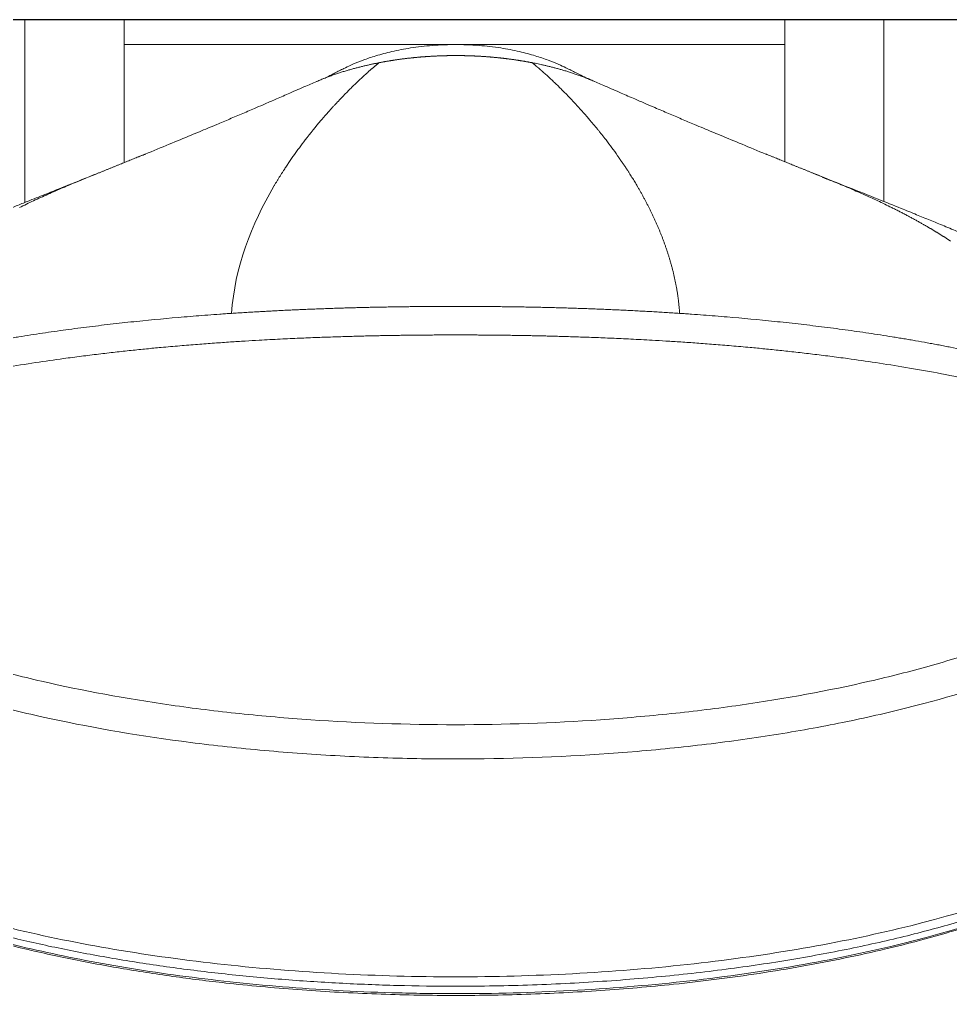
# Model space of a CAD drawing. Extents: x 1797 to 2925, y 0 to 827.
# Drawn here: x 2232.5 to 2302.9, y 666.5 to 740.3 of the extents above; entities that cross this region are included whole.
import ezdxf

# ---------------------------------------------------------------- set-up
doc = ezdxf.new("R2010")
doc.units = 0
doc.header["$LTSCALE"] = 30
doc.header["$MEASUREMENT"] = 0
doc.layers.get('0').update_dxf_attribs({"linetype": 'CONTINUOUS'})
doc.layers.add('1', color=7, linetype='CONTINUOUS')

msp = doc.modelspace()

# ---------------------------------------------------------------- linework, layer by layer
at = {"ltscale": 0.5}
msp.add_line((1880.295, 740.323), (2667.68, 740.323), dxfattribs=at)
at = {"layer": '1', "color": 7, "linetype": 'Continuous', "lineweight": 18}
for p, q in [((2232.865, 740.323), (2232.865, 726.483)), ((2240.365, 740.323), (2232.865, 740.323)), ((2290.365, 740.323), (2240.365, 740.323)), ((2297.865, 740.323), (2290.365, 740.323)), ((2297.865, 726.553), (2297.865, 740.323)), ((2290.365, 738.423), (2240.365, 738.423))]:
    msp.add_line(p, q, dxfattribs=at)
at = {"layer": '1', "color": 7, "linetype": 'Continuous', "lineweight": 13}
for p, q in [((2240.365, 729.491), (2240.365, 740.323)), ((2290.365, 729.561), (2290.365, 740.323))]:
    msp.add_line(p, q, dxfattribs=at)
at = {"layer": '1', "color": 7, "linetype": 'Continuous', "lineweight": 18}
for points, knots in [([(2265.54, 738.423), (2264.914, 738.426), (2263.739, 738.383), (2262.089, 738.196), (2260.661, 737.921), (2259.453, 737.596), (2258.461, 737.257), (2257.677, 736.938), (2257.094, 736.67), (2256.642, 736.447), (2256.418, 736.327), (2256.086, 736.155), (2255.739, 735.979), (2255.346, 735.801), (2255.061, 735.682), (2254.917, 735.626)], [0, 0, 0, 0, 0.091182, 0.173189, 0.246461, 0.311557, 0.369325, 0.420971, 0.468098, 0.512708, 0.582753, 0.6676, 0.763833, 0.88256, 1, 1, 1, 1]), ([(2275.987, 735.626), (2275.805, 735.697), (2275.44, 735.85), (2274.984, 736.069), (2274.543, 736.297), (2274.298, 736.429), (2273.812, 736.67), (2273.227, 736.938), (2272.443, 737.257), (2271.451, 737.596), (2270.244, 737.921), (2268.816, 738.196), (2267.166, 738.383), (2265.99, 738.426), (2265.365, 738.423)], [0, 0, 0, 0, 0.14978, 0.299027, 0.403162, 0.487295, 0.531906, 0.579035, 0.630681, 0.688448, 0.753544, 0.826814, 0.90882, 1, 1, 1, 1]), ([(2255.061, 735.685), (2254.749, 735.552), (2254.034, 735.246), (2252.986, 734.785), (2251.964, 734.341), (2251.118, 733.976), (2250.441, 733.685), (2249.864, 733.437), (2249.353, 733.219), (2248.854, 733.007), (2248.363, 732.798), (2247.873, 732.591), (2247.317, 732.357), (2246.507, 732.017), (2245.31, 731.517), (2243.733, 730.865), (2242.574, 730.385), (2241.97, 730.136)], [0, 0, 0, 0, 0.08353, 0.191456, 0.282137, 0.355592, 0.411832, 0.453831, 0.493043, 0.530622, 0.566582, 0.600938, 0.634956, 0.681026, 0.76613, 0.87831, 1, 1, 1, 1]), ([(2288.934, 730.136), (2288.33, 730.385), (2287.171, 730.865), (2285.595, 731.517), (2284.397, 732.017), (2283.588, 732.357), (2283.031, 732.591), (2282.542, 732.798), (2282.05, 733.007), (2281.552, 733.219), (2281.04, 733.437), (2280.463, 733.685), (2279.786, 733.975), (2278.941, 734.341), (2277.918, 734.785), (2276.87, 735.246), (2276.155, 735.552), (2275.844, 735.685)], [0, 0, 0, 0, 0.12169, 0.233869, 0.318973, 0.365042, 0.399061, 0.433416, 0.469376, 0.506955, 0.546167, 0.588166, 0.644406, 0.717862, 0.808543, 0.916471, 1, 1, 1, 1]), ([(2241.432, 729.924), (2241.445, 729.929), (2241.485, 729.945), (2241.552, 729.972), (2241.635, 730.005), (2241.718, 730.038), (2241.801, 730.07), (2241.883, 730.102), (2241.938, 730.122), (2241.965, 730.133)], [0, 0, 0, 0, 0.070842, 0.226068, 0.381472, 0.537058, 0.69283, 0.84879, 1, 1, 1, 1]), ([(2288.939, 730.133), (2288.957, 730.126), (2289.04, 730.095), (2289.187, 730.038), (2289.346, 729.975), (2289.441, 729.937), (2289.472, 729.924)], [0, 0, 0, 0, 0.098731, 0.462476, 0.825221, 1, 1, 1, 1]), ([(2238.244, 728.633), (2237.539, 728.351), (2236.258, 727.837), (2234.522, 727.145), (2233.212, 726.622), (2232.215, 726.223), (2231.328, 725.866), (2230.389, 725.485), (2229.385, 725.074), (2228.235, 724.597), (2226.969, 724.063), (2225.629, 723.487), (2224.271, 722.889), (2222.684, 722.174), (2220.966, 721.376), (2219.745, 720.776), (2219.2, 720.503)], [0, 0, 0, 0, 0.119166, 0.214318, 0.284433, 0.331233, 0.376557, 0.425705, 0.478081, 0.53116, 0.602384, 0.671394, 0.735722, 0.810264, 0.915108, 1, 1, 1, 1]), ([(2238.238, 728.631), (2238.239, 728.631), (2238.239, 728.632), (2238.273, 728.645), (2238.307, 728.659), (2238.34, 728.672)], [0, 0, 0, 0, 0.017367, 0.017367, 1, 1, 1, 1]), ([(2311.746, 720.486), (2311.422, 720.649), (2310.589, 721.061), (2309.37, 721.639), (2308.211, 722.175), (2307.315, 722.582), (2305.8, 723.26), (2304.176, 723.964), (2302.433, 724.696), (2301.363, 725.138), (2300.275, 725.583), (2298.969, 726.111), (2297.248, 726.8), (2295.021, 727.687), (2293.409, 728.333), (2292.534, 728.684)], [0, 0, 0, 0, 0.050156, 0.128358, 0.186426, 0.226876, 0.264875, 0.416643, 0.473208, 0.527265, 0.579422, 0.640922, 0.732299, 0.852456, 1, 1, 1, 1]), ([(2232.453, 726.095), (2232.628, 726.181), (2232.802, 726.267), (2233.156, 726.437), (2233.335, 726.522), (2233.694, 726.69), (2233.874, 726.773), (2234.238, 726.939), (2234.42, 727.021), (2234.787, 727.184), (2234.971, 727.265), (2235.339, 727.426), (2235.524, 727.505), (2236.079, 727.743), (2236.451, 727.899), (2236.824, 728.054)], [0, 0, 0, 0, 0.125, 0.125, 0.25, 0.25, 0.375, 0.375, 0.5, 0.5, 0.625, 0.625, 0.75, 0.75, 1, 1, 1, 1]), ([(2298.451, 726.095), (2298.277, 726.182), (2298.102, 726.267), (2297.748, 726.438), (2297.57, 726.522), (2297.211, 726.69), (2297.03, 726.773), (2296.667, 726.939), (2296.484, 727.021), (2296.117, 727.184), (2295.934, 727.265), (2295.565, 727.426), (2295.381, 727.506), (2294.825, 727.743), (2294.453, 727.899), (2294.081, 728.054)], [0, 0, 0, 0, 0.125, 0.125, 0.25, 0.25, 0.375, 0.375, 0.5, 0.5, 0.625, 0.625, 0.75, 0.75, 1, 1, 1, 1]), ([(2209.769, 680.576), (2210.135, 680.2), (2211.01, 679.381), (2212.538, 678.225), (2214.177, 677.144), (2215.734, 676.232), (2217.264, 675.422), (2218.839, 674.662), (2220.688, 673.848), (2222.789, 673.015), (2225.091, 672.201), (2227.358, 671.478), (2229.751, 670.788), (2232.712, 670.024), (2236.254, 669.234), (2240.242, 668.492), (2244.262, 667.876), (2248.765, 667.321), (2253.823, 666.865), (2259.447, 666.56), (2265.127, 666.45), (2270.809, 666.537), (2276.442, 666.82), (2281.238, 667.232), (2285.222, 667.694), (2288.471, 668.148), (2291.726, 668.685), (2294.924, 669.3), (2297.903, 669.961), (2300.537, 670.624), (2302.921, 671.292), (2305.256, 672.015), (2307.649, 672.842), (2309.792, 673.673), (2311.631, 674.465), (2313.176, 675.191), (2314.72, 675.985), (2316.364, 676.917), (2318.13, 678.053), (2319.779, 679.28), (2320.716, 680.151), (2321.106, 680.551)], [0, 0, 0, 0, 0.021632, 0.04814, 0.071254, 0.091046, 0.109538, 0.127752, 0.14569, 0.170214, 0.192702, 0.21278, 0.233246, 0.25656, 0.288656, 0.319957, 0.350034, 0.379634, 0.41909, 0.458544, 0.497996, 0.537449, 0.576905, 0.616362, 0.640043, 0.664107, 0.688962, 0.714606, 0.739634, 0.761841, 0.781532, 0.802542, 0.825964, 0.850515, 0.868029, 0.885524, 0.903241, 0.923943, 0.948424, 0.9767, 1, 1, 1, 1])]:
    msp.add_open_spline(points, degree=3, knots=knots, dxfattribs=at)
at = {"layer": '1', "color": 7, "linetype": 'Continuous', "lineweight": 13}
for points, knots in [([(2259.654, 737.051), (2259.617, 737.044), (2259.543, 737.029), (2259.43, 737.007), (2259.315, 736.983), (2259.199, 736.959), (2259.081, 736.934), (2258.961, 736.908), (2258.839, 736.881), (2258.715, 736.853), (2258.59, 736.824), (2258.463, 736.794), (2258.334, 736.762), (2258.203, 736.73), (2258.071, 736.696), (2257.937, 736.661), (2257.801, 736.625), (2257.663, 736.587), (2257.524, 736.548), (2257.383, 736.508), (2257.24, 736.466), (2257.096, 736.423), (2256.95, 736.378), (2256.803, 736.332), (2256.654, 736.284), (2256.504, 736.234), (2256.352, 736.182), (2256.199, 736.129), (2256.044, 736.074), (2255.888, 736.017), (2255.731, 735.958), (2255.573, 735.897), (2255.36, 735.813), (2255.19, 735.742), (2255.073, 735.693), (2255.061, 735.687)], [0, 0, 0, 0, 0.023537, 0.047474, 0.071818, 0.096571, 0.121736, 0.147312, 0.173301, 0.199704, 0.226519, 0.253748, 0.281392, 0.309449, 0.33792, 0.366805, 0.396104, 0.425817, 0.455942, 0.486481, 0.517431, 0.548793, 0.580564, 0.612745, 0.645333, 0.678328, 0.711726, 0.745527, 0.779728, 0.814326, 0.849318, 0.884703, 0.920475, 0.991922, 1, 1, 1, 1]), ([(2255.26, 732.68), (2255.279, 732.703), (2255.318, 732.748), (2255.375, 732.815), (2255.43, 732.879), (2255.484, 732.941), (2255.536, 733.001), (2255.586, 733.058), (2255.634, 733.113), (2255.68, 733.166), (2255.725, 733.217), (2255.768, 733.265), (2255.809, 733.311), (2255.848, 733.355), (2255.927, 733.444), (2256.045, 733.575), (2256.2, 733.746), (2256.352, 733.911), (2256.558, 734.132), (2256.814, 734.402), (2257.116, 734.713), (2257.403, 735.003), (2257.686, 735.283), (2257.965, 735.552), (2258.239, 735.811), (2258.498, 736.051), (2258.684, 736.219), (2258.805, 736.326), (2258.864, 736.379), (2258.922, 736.431), (2258.98, 736.481), (2259.037, 736.531), (2259.093, 736.58), (2259.148, 736.627), (2259.203, 736.674), (2259.256, 736.72), (2259.309, 736.765), (2259.361, 736.808), (2259.412, 736.851), (2259.462, 736.893), (2259.511, 736.934), (2259.56, 736.974), (2259.607, 737.013), (2259.639, 737.038), (2259.654, 737.051)], [0, 0, 0, 0, 0.012007, 0.023654, 0.034938, 0.045858, 0.056416, 0.066609, 0.07644, 0.085907, 0.095012, 0.103753, 0.112132, 0.120149, 0.127803, 0.160599, 0.192712, 0.224143, 0.254892, 0.32095, 0.384937, 0.446858, 0.506725, 0.571192, 0.634082, 0.6954, 0.755156, 0.77013, 0.785032, 0.799862, 0.814621, 0.829307, 0.843922, 0.858466, 0.872938, 0.887339, 0.901669, 0.915928, 0.930116, 0.944234, 0.958282, 0.972258, 0.986164, 1, 1, 1, 1]), ([(2265.452, 737.594), (2265.424, 737.594), (2265.369, 737.594), (2265.285, 737.594), (2265.201, 737.593), (2265.117, 737.593), (2265.032, 737.592), (2264.948, 737.591), (2264.863, 737.589), (2264.779, 737.587), (2264.694, 737.586), (2264.608, 737.583), (2264.523, 737.581), (2264.438, 737.578), (2264.352, 737.576), (2264.267, 737.573), (2264.181, 737.569), (2264.095, 737.566), (2264.009, 737.562), (2263.922, 737.558), (2263.836, 737.554), (2263.749, 737.549), (2263.663, 737.545), (2263.576, 737.54), (2263.489, 737.534), (2263.402, 737.529), (2263.314, 737.523), (2263.227, 737.517), (2263.14, 737.511), (2263.052, 737.504), (2262.964, 737.498), (2262.876, 737.491), (2262.788, 737.483), (2262.7, 737.476), (2262.612, 737.468), (2262.524, 737.46), (2262.435, 737.452), (2262.347, 737.443), (2262.258, 737.434), (2262.17, 737.425), (2262.081, 737.415), (2261.992, 737.406), (2261.903, 737.396), (2261.814, 737.386), (2261.725, 737.375), (2261.635, 737.364), (2261.546, 737.353), (2261.457, 737.342), (2261.367, 737.33), (2261.277, 737.318), (2261.188, 737.306), (2261.098, 737.293), (2261.008, 737.28), (2260.918, 737.267), (2260.828, 737.254), (2260.738, 737.24), (2260.648, 737.226), (2260.558, 737.212), (2260.468, 737.197), (2260.378, 737.182), (2260.287, 737.167), (2260.197, 737.151), (2260.107, 737.135), (2260.016, 737.119), (2259.926, 737.102), (2259.835, 737.086), (2259.745, 737.068), (2259.684, 737.057), (2259.654, 737.051)], [0, 0, 0, 0, 0.014337, 0.028703, 0.043099, 0.057523, 0.071977, 0.086459, 0.10097, 0.115509, 0.130076, 0.144671, 0.159294, 0.173944, 0.188621, 0.203326, 0.218057, 0.232815, 0.2476, 0.262411, 0.277248, 0.292111, 0.306999, 0.321913, 0.336852, 0.351816, 0.366805, 0.381818, 0.396856, 0.411918, 0.427003, 0.442113, 0.457246, 0.472402, 0.487582, 0.502784, 0.518009, 0.533256, 0.548525, 0.563817, 0.57913, 0.594465, 0.609821, 0.625198, 0.640596, 0.656015, 0.671454, 0.686913, 0.702392, 0.717891, 0.73341, 0.748948, 0.764505, 0.78008, 0.795675, 0.811288, 0.826919, 0.842568, 0.858235, 0.873919, 0.889621, 0.90534, 0.921076, 0.936828, 0.952597, 0.968382, 0.984183, 1, 1, 1, 1]), ([(2271.25, 737.051), (2271.224, 737.056), (2271.171, 737.066), (2271.091, 737.081), (2271.011, 737.096), (2270.932, 737.111), (2270.852, 737.125), (2270.773, 737.14), (2270.693, 737.154), (2270.614, 737.167), (2270.534, 737.181), (2270.455, 737.194), (2270.375, 737.207), (2270.296, 737.22), (2270.217, 737.232), (2270.137, 737.244), (2270.058, 737.256), (2269.979, 737.268), (2269.9, 737.28), (2269.821, 737.291), (2269.742, 737.302), (2269.663, 737.313), (2269.584, 737.324), (2269.505, 737.334), (2269.426, 737.344), (2269.348, 737.354), (2269.269, 737.364), (2269.191, 737.374), (2269.112, 737.383), (2269.034, 737.392), (2268.955, 737.401), (2268.877, 737.41), (2268.799, 737.418), (2268.721, 737.426), (2268.643, 737.434), (2268.565, 737.442), (2268.487, 737.45), (2268.409, 737.457), (2268.331, 737.464), (2268.254, 737.471), (2268.176, 737.478), (2268.098, 737.485), (2268.021, 737.491), (2267.944, 737.497), (2267.867, 737.503), (2267.789, 737.509), (2267.712, 737.515), (2267.635, 737.52), (2267.559, 737.525), (2267.482, 737.53), (2267.405, 737.535), (2267.329, 737.54), (2267.252, 737.544), (2267.176, 737.548), (2267.1, 737.552), (2267.024, 737.556), (2266.948, 737.56), (2266.872, 737.563), (2266.796, 737.566), (2266.72, 737.569), (2266.645, 737.572), (2266.569, 737.575), (2266.494, 737.578), (2266.419, 737.58), (2266.344, 737.582), (2266.269, 737.584), (2266.194, 737.586), (2266.119, 737.588), (2266.045, 737.589), (2265.97, 737.59), (2265.896, 737.591), (2265.821, 737.592), (2265.747, 737.593), (2265.673, 737.594), (2265.6, 737.594), (2265.526, 737.594), (2265.477, 737.594), (2265.452, 737.594)], [0, 0, 0, 0, 0.01392, 0.027827, 0.041722, 0.055605, 0.069474, 0.083331, 0.097176, 0.111007, 0.124824, 0.138629, 0.15242, 0.166197, 0.17996, 0.193709, 0.207444, 0.221165, 0.234872, 0.248563, 0.26224, 0.275903, 0.28955, 0.303181, 0.316798, 0.330399, 0.343984, 0.357554, 0.371107, 0.384644, 0.398166, 0.41167, 0.425158, 0.43863, 0.452084, 0.465522, 0.478942, 0.492345, 0.505731, 0.519099, 0.532449, 0.545781, 0.559095, 0.572391, 0.585669, 0.598928, 0.612168, 0.62539, 0.638593, 0.651777, 0.664941, 0.678086, 0.691211, 0.704317, 0.717403, 0.730469, 0.743515, 0.756541, 0.769547, 0.782531, 0.795496, 0.808439, 0.821361, 0.834263, 0.847143, 0.860002, 0.872839, 0.885655, 0.898449, 0.911221, 0.923971, 0.936698, 0.949404, 0.962087, 0.974747, 0.987385, 1, 1, 1, 1]), ([(2275.844, 735.687), (2275.726, 735.737), (2275.507, 735.828), (2275.185, 735.954), (2274.881, 736.067), (2274.582, 736.173), (2274.289, 736.272), (2274.001, 736.364), (2273.719, 736.45), (2273.443, 736.531), (2273.173, 736.606), (2272.91, 736.677), (2272.653, 736.742), (2272.402, 736.803), (2272.159, 736.86), (2271.922, 736.913), (2271.692, 736.962), (2271.469, 737.008), (2271.322, 737.037), (2271.25, 737.051)], [0, 0, 0, 0, 0.079542, 0.148558, 0.216098, 0.282139, 0.346665, 0.409659, 0.471111, 0.531014, 0.58936, 0.646146, 0.70137, 0.755033, 0.807134, 0.857675, 0.90666, 0.954095, 1, 1, 1, 1]), ([(2271.25, 737.051), (2271.258, 737.045), (2271.273, 737.033), (2271.296, 737.014), (2271.319, 736.995), (2271.342, 736.976), (2271.365, 736.957), (2271.389, 736.937), (2271.413, 736.918), (2271.437, 736.898), (2271.461, 736.877), (2271.486, 736.857), (2271.51, 736.836), (2271.535, 736.816), (2271.56, 736.795), (2271.585, 736.773), (2271.611, 736.752), (2271.636, 736.73), (2271.662, 736.708), (2271.688, 736.686), (2271.714, 736.663), (2271.741, 736.641), (2271.767, 736.618), (2271.794, 736.595), (2271.821, 736.571), (2271.848, 736.548), (2271.876, 736.524), (2271.903, 736.5), (2271.931, 736.476), (2271.959, 736.451), (2271.987, 736.426), (2272.015, 736.401), (2272.044, 736.376), (2272.073, 736.351), (2272.102, 736.325), (2272.131, 736.299), (2272.231, 736.21), (2272.406, 736.051), (2272.666, 735.811), (2272.94, 735.552), (2273.218, 735.283), (2273.501, 735.003), (2273.789, 734.713), (2274.09, 734.402), (2274.396, 734.08), (2274.707, 733.744), (2274.936, 733.49), (2275.091, 733.316), (2275.169, 733.229), (2275.252, 733.135), (2275.342, 733.033), (2275.437, 732.922), (2275.539, 732.804), (2275.609, 732.722), (2275.645, 732.68)], [0, 0, 0, 0, 0.006711, 0.013439, 0.020184, 0.026945, 0.033723, 0.040517, 0.047328, 0.054156, 0.061001, 0.067862, 0.07474, 0.081634, 0.088546, 0.095473, 0.102418, 0.109379, 0.116357, 0.123352, 0.130363, 0.137391, 0.144437, 0.151499, 0.158578, 0.165673, 0.172786, 0.179916, 0.187062, 0.194226, 0.201406, 0.208603, 0.215818, 0.223049, 0.230297, 0.237562, 0.244844, 0.304599, 0.365917, 0.428808, 0.493276, 0.553142, 0.615063, 0.67905, 0.745108, 0.807287, 0.872197, 0.886702, 0.902456, 0.919461, 0.937718, 0.957227, 0.977989, 1, 1, 1, 1]), ([(2275.645, 732.68), (2275.744, 732.563), (2275.844, 732.445), (2275.993, 732.265), (2276.042, 732.205), (2276.117, 732.114), (2276.142, 732.084), (2276.191, 732.023), (2276.216, 731.992), (2276.266, 731.931), (2276.291, 731.9), (2276.34, 731.839), (2276.365, 731.808), (2276.439, 731.715), (2276.489, 731.653), (2276.563, 731.559), (2276.588, 731.527), (2276.637, 731.464), (2276.662, 731.433), (2276.736, 731.338), (2276.785, 731.274), (2276.834, 731.21)], [0, 0, 0, 0, 0.25, 0.25, 0.375, 0.375, 0.4375, 0.4375, 0.5, 0.5, 0.5625, 0.5625, 0.625, 0.625, 0.75, 0.75, 0.8125, 0.8125, 0.875, 0.875, 1, 1, 1, 1]), ([(2251.701, 727.708), (2251.718, 727.737), (2251.753, 727.797), (2251.807, 727.886), (2251.86, 727.976), (2251.914, 728.066), (2251.969, 728.157), (2252.025, 728.248), (2252.081, 728.339), (2252.138, 728.43), (2252.195, 728.522), (2252.253, 728.614), (2252.312, 728.706), (2252.371, 728.799), (2252.44, 728.905), (2252.518, 729.026), (2252.607, 729.161), (2252.699, 729.299), (2252.793, 729.44), (2252.89, 729.582), (2252.989, 729.727), (2253.091, 729.874), (2253.16, 729.972), (2253.195, 730.021)], [0, 0, 0, 0, 0.036997, 0.074246, 0.111755, 0.149515, 0.187533, 0.225807, 0.264334, 0.30312, 0.342159, 0.381455, 0.42101, 0.460818, 0.500881, 0.558554, 0.617573, 0.677942, 0.739655, 0.802719, 0.86713, 0.932891, 1, 1, 1, 1]), ([(2277.71, 730.021), (2277.727, 729.996), (2277.762, 729.947), (2277.814, 729.873), (2277.865, 729.799), (2277.916, 729.726), (2277.966, 729.653), (2278.015, 729.581), (2278.064, 729.51), (2278.112, 729.439), (2278.159, 729.368), (2278.206, 729.298), (2278.252, 729.229), (2278.298, 729.161), (2278.343, 729.092), (2278.387, 729.025), (2278.43, 728.958), (2278.496, 728.856), (2278.584, 728.72), (2278.693, 728.549), (2278.799, 728.378), (2278.903, 728.209), (2279.005, 728.041), (2279.105, 727.874), (2279.171, 727.763), (2279.203, 727.708)], [0, 0, 0, 0, 0.03372, 0.067107, 0.100155, 0.132867, 0.165242, 0.197278, 0.228978, 0.260341, 0.291365, 0.322054, 0.352409, 0.382424, 0.412102, 0.441444, 0.470448, 0.499119, 0.573317, 0.646636, 0.719072, 0.790626, 0.861298, 0.93109, 1, 1, 1, 1]), ([(2236.824, 728.054), (2236.981, 728.119), (2237.138, 728.184), (2237.453, 728.313), (2237.61, 728.377), (2237.846, 728.473), (2237.925, 728.505), (2238.082, 728.568), (2238.16, 728.6), (2238.238, 728.631)], [0, 0, 0, 0, 0.333751, 0.333751, 0.667501, 0.667501, 0.834376, 0.834376, 1, 1, 1, 1]), ([(2294.081, 728.054), (2293.924, 728.119), (2293.766, 728.184), (2293.452, 728.313), (2293.294, 728.377), (2292.98, 728.505), (2292.823, 728.568), (2292.661, 728.633), (2292.657, 728.635), (2292.653, 728.637)], [0, 0, 0, 0, 0.330347, 0.330347, 0.660693, 0.660693, 0.99104, 0.99104, 1, 1, 1, 1]), ([(2294.081, 728.054), (2294.009, 728.081), (2293.937, 728.108), (2293.792, 728.161), (2293.719, 728.188), (2293.5, 728.267), (2293.353, 728.32), (2293.203, 728.372)], [0, 0, 0, 0, 0.25, 0.25, 0.5, 0.5, 1, 1, 1, 1]), ([(2279.204, 727.708), (2279.207, 727.702), (2279.229, 727.663), (2279.272, 727.59), (2279.331, 727.488), (2279.39, 727.385), (2279.449, 727.282), (2279.507, 727.178), (2279.564, 727.075), (2279.622, 726.971), (2279.679, 726.866), (2279.735, 726.761), (2279.792, 726.656), (2279.847, 726.551), (2279.903, 726.445), (2279.958, 726.339), (2280.013, 726.232), (2280.067, 726.126), (2280.121, 726.018), (2280.174, 725.911), (2280.227, 725.803), (2280.279, 725.695), (2280.331, 725.587), (2280.383, 725.478), (2280.434, 725.369), (2280.485, 725.26), (2280.535, 725.151), (2280.584, 725.041), (2280.633, 724.931), (2280.682, 724.82), (2280.73, 724.709), (2280.778, 724.598), (2280.825, 724.487), (2280.872, 724.375), (2280.918, 724.264), (2280.963, 724.151), (2281.008, 724.039), (2281.052, 723.926), (2281.096, 723.813), (2281.14, 723.7), (2281.182, 723.587), (2281.224, 723.473), (2281.266, 723.359), (2281.307, 723.244), (2281.347, 723.13), (2281.387, 723.015), (2281.426, 722.9), (2281.464, 722.785), (2281.502, 722.669), (2281.539, 722.553), (2281.576, 722.437), (2281.612, 722.321), (2281.647, 722.204), (2281.681, 722.088), (2281.715, 721.971), (2281.748, 721.854), (2281.781, 721.736), (2281.813, 721.618), (2281.844, 721.5), (2281.874, 721.382), (2281.904, 721.264), (2281.933, 721.145), (2281.961, 721.027), (2281.989, 720.908), (2282.015, 720.789), (2282.041, 720.67), (2282.066, 720.551), (2282.091, 720.432), (2282.114, 720.312), (2282.137, 720.193), (2282.159, 720.073), (2282.181, 719.953), (2282.201, 719.832), (2282.221, 719.712), (2282.24, 719.591), (2282.258, 719.47), (2282.275, 719.349), (2282.292, 719.228), (2282.307, 719.107), (2282.322, 718.985), (2282.336, 718.864), (2282.349, 718.742), (2282.362, 718.62), (2282.373, 718.498), (2282.383, 718.375), (2282.393, 718.253), (2282.4, 718.158), (2282.403, 718.104), (2282.404, 718.09)], [0, 0, 0, 0, 0.001817, 0.013655, 0.025492, 0.03733, 0.049168, 0.061006, 0.072844, 0.084681, 0.096519, 0.108357, 0.120195, 0.132032, 0.14387, 0.155708, 0.167546, 0.179384, 0.191221, 0.203059, 0.214897, 0.226735, 0.238573, 0.25041, 0.262248, 0.274086, 0.285924, 0.297761, 0.309599, 0.321437, 0.333275, 0.345113, 0.35695, 0.368788, 0.380626, 0.392464, 0.404301, 0.416139, 0.427977, 0.439815, 0.451653, 0.46349, 0.475328, 0.487166, 0.499004, 0.510841, 0.522679, 0.534517, 0.546355, 0.558193, 0.57003, 0.581868, 0.593706, 0.605544, 0.617381, 0.629219, 0.641057, 0.652895, 0.664733, 0.67657, 0.688408, 0.700246, 0.712084, 0.723922, 0.735759, 0.747597, 0.759435, 0.771273, 0.78311, 0.794948, 0.806786, 0.818624, 0.830462, 0.842299, 0.854137, 0.865975, 0.877813, 0.88965, 0.901488, 0.913326, 0.925164, 0.937002, 0.948839, 0.960677, 0.972515, 0.984353, 0.99619, 1, 1, 1, 1]), ([(2302.899, 723.564), (2302.875, 723.58), (2302.827, 723.612), (2302.755, 723.659), (2302.682, 723.706), (2302.609, 723.753), (2302.536, 723.8), (2302.462, 723.847), (2302.388, 723.894), (2302.314, 723.941), (2302.239, 723.988), (2302.165, 724.035), (2302.089, 724.082), (2302.014, 724.128), (2301.938, 724.175), (2301.862, 724.221), (2301.786, 724.268), (2301.709, 724.314), (2301.633, 724.361), (2301.555, 724.407), (2301.478, 724.453), (2301.4, 724.499), (2301.322, 724.546), (2301.244, 724.592), (2301.165, 724.638), (2301.086, 724.684), (2301.007, 724.729), (2300.927, 724.775), (2300.847, 724.821), (2300.755, 724.874), (2300.65, 724.933), (2300.531, 725), (2300.412, 725.067), (2300.29, 725.134), (2300.168, 725.201), (2300.044, 725.268), (2299.919, 725.336), (2299.792, 725.404), (2299.664, 725.472), (2299.535, 725.541), (2299.404, 725.609), (2299.272, 725.678), (2299.139, 725.747), (2299.004, 725.817), (2298.868, 725.886), (2298.73, 725.956), (2298.591, 726.025), (2298.498, 726.072), (2298.451, 726.095)], [0, 0, 0, 0, 0.017766, 0.03554, 0.053322, 0.071114, 0.088915, 0.106726, 0.124545, 0.142373, 0.160211, 0.178058, 0.195915, 0.213781, 0.231657, 0.249542, 0.267436, 0.285341, 0.303255, 0.321178, 0.339112, 0.357056, 0.37501, 0.392973, 0.410946, 0.42893, 0.446923, 0.464927, 0.482942, 0.500968, 0.527202, 0.553609, 0.580192, 0.606949, 0.633881, 0.660988, 0.688271, 0.715729, 0.743363, 0.771172, 0.799157, 0.82732, 0.855658, 0.884172, 0.912863, 0.941732, 0.97078, 1, 1, 1, 1]), ([(2248.5, 718.09), (2248.577, 718.095), (2248.731, 718.105), (2248.962, 718.12), (2249.193, 718.135), (2249.424, 718.149), (2249.654, 718.163), (2249.885, 718.177), (2250.115, 718.191), (2250.345, 718.204), (2250.575, 718.217), (2250.805, 718.23), (2251.035, 718.243), (2251.264, 718.255), (2251.494, 718.267), (2251.723, 718.279), (2251.952, 718.291), (2252.182, 718.303), (2252.411, 718.314), (2252.639, 718.325), (2252.868, 718.336), (2253.097, 718.346), (2253.325, 718.356), (2253.553, 718.367), (2253.781, 718.376), (2254.009, 718.386), (2254.237, 718.396), (2254.465, 718.405), (2254.693, 718.414), (2254.92, 718.423), (2255.147, 718.431), (2255.375, 718.44), (2255.602, 718.448), (2255.829, 718.456), (2256.055, 718.464), (2256.282, 718.471), (2256.509, 718.478), (2256.735, 718.486), (2256.961, 718.492), (2257.187, 718.499), (2257.413, 718.506), (2257.639, 718.512), (2257.865, 718.518), (2258.09, 718.524), (2258.315, 718.53), (2258.541, 718.535), (2258.766, 718.541), (2258.991, 718.546), (2259.216, 718.551), (2259.44, 718.555), (2259.665, 718.56), (2259.889, 718.564), (2260.113, 718.569), (2260.338, 718.573), (2260.561, 718.576), (2260.785, 718.58), (2261.009, 718.584), (2261.233, 718.587), (2261.456, 718.59), (2261.679, 718.593), (2261.902, 718.596), (2262.125, 718.598), (2262.348, 718.601), (2262.571, 718.603), (2262.793, 718.605), (2263.016, 718.607), (2263.238, 718.609), (2263.46, 718.61), (2263.682, 718.611), (2263.904, 718.613), (2264.125, 718.614), (2264.347, 718.615), (2264.568, 718.615), (2264.789, 718.616), (2265.01, 718.616), (2265.231, 718.616), (2265.379, 718.617), (2265.452, 718.617)], [0, 0, 0, 0, 0.013655, 0.0273, 0.040937, 0.054566, 0.068185, 0.081796, 0.095398, 0.108992, 0.122576, 0.136152, 0.149719, 0.163278, 0.176827, 0.190368, 0.2039, 0.217424, 0.230939, 0.244445, 0.257942, 0.271431, 0.284911, 0.298382, 0.311845, 0.325299, 0.338744, 0.352181, 0.365609, 0.379028, 0.392439, 0.405841, 0.419234, 0.432619, 0.445995, 0.459362, 0.472721, 0.486071, 0.499413, 0.512746, 0.52607, 0.539386, 0.552693, 0.565991, 0.579281, 0.592562, 0.605835, 0.619099, 0.632354, 0.645601, 0.658839, 0.672068, 0.685289, 0.698501, 0.711705, 0.7249, 0.738086, 0.751264, 0.764433, 0.777593, 0.790745, 0.803888, 0.817023, 0.830149, 0.843266, 0.856375, 0.869475, 0.882566, 0.895649, 0.908723, 0.921789, 0.934846, 0.947894, 0.960933, 0.973964, 0.986986, 1, 1, 1, 1]), ([(2265.452, 718.617), (2265.536, 718.617), (2265.703, 718.616), (2265.954, 718.616), (2266.206, 718.616), (2266.457, 718.615), (2266.709, 718.614), (2266.961, 718.613), (2267.213, 718.611), (2267.465, 718.61), (2267.717, 718.608), (2267.97, 718.606), (2268.223, 718.604), (2268.476, 718.601), (2268.729, 718.599), (2268.982, 718.596), (2269.236, 718.593), (2269.49, 718.589), (2269.743, 718.586), (2269.998, 718.582), (2270.252, 718.578), (2270.506, 718.574), (2270.761, 718.569), (2271.016, 718.564), (2271.271, 718.559), (2271.526, 718.554), (2271.781, 718.549), (2272.037, 718.543), (2272.293, 718.537), (2272.549, 718.531), (2272.805, 718.524), (2273.061, 718.518), (2273.317, 718.511), (2273.574, 718.503), (2273.831, 718.496), (2274.088, 718.488), (2274.345, 718.48), (2274.602, 718.472), (2274.86, 718.463), (2275.118, 718.454), (2275.376, 718.445), (2275.634, 718.436), (2275.892, 718.426), (2276.15, 718.416), (2276.409, 718.406), (2276.668, 718.396), (2276.927, 718.385), (2277.186, 718.374), (2277.445, 718.362), (2277.704, 718.351), (2277.964, 718.339), (2278.224, 718.327), (2278.484, 718.314), (2278.744, 718.301), (2279.004, 718.288), (2279.265, 718.275), (2279.526, 718.261), (2279.786, 718.247), (2280.047, 718.233), (2280.309, 718.218), (2280.57, 718.204), (2280.832, 718.188), (2281.093, 718.173), (2281.355, 718.157), (2281.617, 718.141), (2281.879, 718.124), (2282.142, 718.107), (2282.317, 718.096), (2282.404, 718.09)], [0, 0, 0, 0, 0.014791, 0.029593, 0.044406, 0.05923, 0.074065, 0.088912, 0.103769, 0.118638, 0.133518, 0.148409, 0.16331, 0.178223, 0.193148, 0.208083, 0.223029, 0.237986, 0.252955, 0.267934, 0.282924, 0.297926, 0.312939, 0.327962, 0.342997, 0.358043, 0.3731, 0.388168, 0.403247, 0.418337, 0.433438, 0.448551, 0.463674, 0.478808, 0.493954, 0.50911, 0.524278, 0.539457, 0.554647, 0.569848, 0.58506, 0.600283, 0.615517, 0.630762, 0.646019, 0.661286, 0.676565, 0.691855, 0.707156, 0.722468, 0.737791, 0.753126, 0.768471, 0.783828, 0.799196, 0.814575, 0.829965, 0.845367, 0.86078, 0.876204, 0.891639, 0.907085, 0.922543, 0.938012, 0.953492, 0.968984, 0.984486, 1, 1, 1, 1]), ([(2220.138, 713.678), (2220.282, 713.718), (2220.425, 713.758), (2220.64, 713.816), (2220.712, 713.836), (2220.857, 713.875), (2220.929, 713.894), (2221.074, 713.933), (2221.147, 713.952), (2221.291, 713.99), (2221.363, 714.009), (2221.58, 714.066), (2221.724, 714.103), (2222.014, 714.178), (2222.158, 714.215), (2222.448, 714.288), (2222.883, 714.397), (2223.318, 714.503), (2224.191, 714.711), (2224.773, 714.845), (2225.649, 715.039), (2225.942, 715.103), (2226.527, 715.228), (2226.82, 715.289), (2227.406, 715.409), (2227.699, 715.468), (2228.139, 715.554), (2228.285, 715.583), (2228.505, 715.625), (2228.578, 715.64), (2228.726, 715.668), (2228.874, 715.696), (2229.021, 715.724), (2229.169, 715.751), (2229.242, 715.765), (2229.463, 715.806), (2229.61, 715.833), (2230.052, 715.913), (2230.347, 715.966), (2230.789, 716.043), (2230.936, 716.069), (2231.231, 716.119), (2231.379, 716.144), (2231.675, 716.194), (2231.823, 716.219), (2232.118, 716.267), (2232.266, 716.291), (2232.71, 716.363), (2233.006, 716.409), (2233.598, 716.501), (2233.894, 716.546), (2234.783, 716.677), (2235.376, 716.762), (2236.564, 716.924), (2237.159, 717.001), (2238.051, 717.113), (2238.348, 717.149), (2238.944, 717.22), (2239.241, 717.255), (2240.135, 717.357), (2240.731, 717.422), (2242.521, 717.607), (2243.715, 717.719), (2245.509, 717.87), (2246.107, 717.918), (2247.004, 717.985), (2247.303, 718.007), (2247.752, 718.039), (2247.902, 718.05), (2248.201, 718.07), (2248.35, 718.081), (2248.5, 718.09)], [0, 0, 0, 0, 0.015625, 0.015625, 0.023438, 0.023438, 0.03125, 0.03125, 0.039063, 0.039063, 0.046875, 0.046875, 0.0625, 0.0625, 0.078125, 0.078125, 0.09375, 0.125, 0.125, 0.1875, 0.1875, 0.21875, 0.21875, 0.25, 0.25, 0.28125, 0.28125, 0.296875, 0.296875, 0.304687, 0.304687, 0.3125, 0.320312, 0.320312, 0.328125, 0.328125, 0.34375, 0.34375, 0.375, 0.375, 0.390625, 0.390625, 0.40625, 0.40625, 0.421875, 0.421875, 0.4375, 0.4375, 0.46875, 0.46875, 0.5, 0.5, 0.5625, 0.5625, 0.625, 0.625, 0.65625, 0.65625, 0.6875, 0.6875, 0.75, 0.75, 0.875, 0.875, 0.9375, 0.9375, 0.96875, 0.96875, 0.984375, 0.984375, 1, 1, 1, 1]), ([(2282.404, 718.09), (2282.554, 718.081), (2282.704, 718.07), (2283.003, 718.05), (2283.152, 718.039), (2283.601, 718.007), (2283.9, 717.985), (2284.798, 717.918), (2285.396, 717.87), (2287.189, 717.719), (2288.384, 717.607), (2290.173, 717.422), (2290.769, 717.357), (2291.663, 717.255), (2291.961, 717.22), (2292.556, 717.149), (2292.854, 717.113), (2293.746, 717.001), (2294.34, 716.924), (2295.528, 716.762), (2296.121, 716.677), (2297.01, 716.546), (2297.307, 716.501), (2297.899, 716.409), (2298.195, 716.363), (2298.638, 716.291), (2298.786, 716.267), (2299.082, 716.219), (2299.23, 716.194), (2299.525, 716.144), (2299.673, 716.119), (2299.968, 716.069), (2300.115, 716.043), (2300.557, 715.966), (2300.853, 715.913), (2301.294, 715.833), (2301.441, 715.806), (2301.662, 715.765), (2301.736, 715.751), (2301.883, 715.724), (2302.031, 715.696), (2302.179, 715.668), (2302.326, 715.64), (2302.399, 715.625), (2302.62, 715.583), (2302.766, 715.554), (2303.205, 715.468), (2303.498, 715.409), (2304.085, 715.289), (2304.378, 715.228), (2304.963, 715.103), (2305.255, 715.039), (2306.131, 714.845), (2306.714, 714.711), (2307.586, 714.503), (2307.876, 714.432), (2308.311, 714.324), (2308.456, 714.288), (2308.746, 714.215), (2308.891, 714.178), (2309.18, 714.103), (2309.324, 714.066), (2309.541, 714.009), (2309.613, 713.99), (2309.758, 713.952), (2309.83, 713.933), (2309.975, 713.894), (2310.047, 713.875), (2310.192, 713.836), (2310.264, 713.816), (2310.48, 713.758), (2310.623, 713.718), (2310.766, 713.678)], [0, 0, 0, 0, 0.015625, 0.015625, 0.03125, 0.03125, 0.0625, 0.0625, 0.125, 0.125, 0.25, 0.25, 0.3125, 0.3125, 0.34375, 0.34375, 0.375, 0.375, 0.4375, 0.4375, 0.5, 0.5, 0.53125, 0.53125, 0.5625, 0.5625, 0.578125, 0.578125, 0.59375, 0.59375, 0.609375, 0.609375, 0.625, 0.625, 0.65625, 0.65625, 0.671875, 0.671875, 0.679687, 0.679687, 0.6875, 0.695312, 0.695312, 0.703125, 0.703125, 0.71875, 0.71875, 0.75, 0.75, 0.78125, 0.78125, 0.8125, 0.8125, 0.875, 0.875, 0.90625, 0.90625, 0.921875, 0.921875, 0.9375, 0.9375, 0.953125, 0.953125, 0.960937, 0.960937, 0.96875, 0.96875, 0.976562, 0.976562, 0.984375, 0.984375, 1, 1, 1, 1]), ([(2323.463, 706.709), (2323.431, 706.725), (2323.369, 706.758), (2323.275, 706.806), (2323.181, 706.855), (2323.086, 706.903), (2322.992, 706.95), (2322.898, 706.998), (2322.803, 707.045), (2322.709, 707.092), (2322.614, 707.139), (2322.52, 707.186), (2322.425, 707.233), (2322.33, 707.279), (2322.235, 707.325), (2322.14, 707.371), (2322.045, 707.417), (2321.95, 707.462), (2321.855, 707.507), (2321.76, 707.552), (2321.665, 707.597), (2321.569, 707.642), (2321.474, 707.686), (2321.378, 707.731), (2321.283, 707.775), (2321.187, 707.819), (2321.092, 707.862), (2320.996, 707.906), (2320.901, 707.949), (2320.805, 707.992), (2320.709, 708.035), (2320.613, 708.077), (2320.518, 708.12), (2320.422, 708.162), (2320.326, 708.204), (2320.23, 708.246), (2320.134, 708.288), (2320.038, 708.329), (2319.942, 708.37), (2319.846, 708.411), (2319.75, 708.452), (2319.654, 708.493), (2319.558, 708.534), (2319.462, 708.574), (2319.366, 708.614), (2319.269, 708.654), (2319.173, 708.694), (2319.077, 708.733), (2318.981, 708.773), (2318.885, 708.812), (2318.789, 708.851), (2318.692, 708.89), (2318.596, 708.928), (2318.5, 708.967), (2318.404, 709.005), (2318.308, 709.043), (2318.211, 709.081), (2318.115, 709.119), (2318.019, 709.156), (2317.923, 709.194), (2317.827, 709.231), (2317.731, 709.268), (2317.634, 709.305), (2317.538, 709.341), (2317.442, 709.378), (2317.346, 709.414), (2317.25, 709.45), (2317.154, 709.486), (2317.058, 709.522), (2316.962, 709.557), (2316.866, 709.593), (2316.77, 709.628), (2316.674, 709.663), (2316.578, 709.698), (2316.482, 709.733), (2316.387, 709.767), (2316.291, 709.801), (2316.195, 709.836), (2316.099, 709.87), (2316.004, 709.904), (2315.908, 709.937), (2315.813, 709.971), (2315.717, 710.004), (2315.622, 710.037), (2315.526, 710.07), (2315.431, 710.103), (2315.335, 710.136), (2315.24, 710.168), (2315.145, 710.201), (2315.05, 710.233), (2314.955, 710.265), (2314.859, 710.297), (2314.764, 710.329), (2314.67, 710.36), (2314.575, 710.392), (2314.48, 710.423), (2314.385, 710.454), (2314.29, 710.485), (2314.196, 710.516), (2314.101, 710.546), (2314.007, 710.577), (2313.912, 710.607), (2313.818, 710.637), (2313.724, 710.667), (2313.63, 710.697), (2313.536, 710.727), (2313.442, 710.756), (2313.348, 710.786), (2313.254, 710.815), (2313.16, 710.844), (2313.066, 710.873), (2312.973, 710.902), (2312.879, 710.93), (2312.786, 710.959), (2312.693, 710.987), (2312.599, 711.015), (2312.506, 711.043), (2312.413, 711.071), (2312.32, 711.099), (2312.228, 711.126), (2312.135, 711.154), (2312.042, 711.181), (2311.95, 711.208), (2311.857, 711.235), (2311.765, 711.262), (2311.673, 711.289), (2311.581, 711.315), (2311.489, 711.342), (2311.397, 711.368), (2311.305, 711.394), (2311.213, 711.42), (2311.122, 711.446), (2311.03, 711.472), (2310.939, 711.497), (2310.848, 711.523), (2310.757, 711.548), (2310.666, 711.573), (2310.575, 711.598), (2310.484, 711.623), (2310.394, 711.648), (2310.303, 711.673), (2310.213, 711.697), (2310.123, 711.722), (2310.033, 711.746), (2309.943, 711.77), (2309.853, 711.794), (2309.763, 711.818), (2308.819, 712.068), (2307.04, 712.51), (2304.447, 713.084), (2301.946, 713.578), (2299.556, 714.002), (2297.293, 714.362), (2295.378, 714.637), (2293.786, 714.847), (2292.481, 715.008), (2291.224, 715.154), (2290.015, 715.285), (2288.858, 715.403), (2287.633, 715.52), (2286.345, 715.634), (2285.001, 715.744), (2283.726, 715.84), (2282.523, 715.923), (2281.396, 715.995), (2280.398, 716.054), (2279.515, 716.102), (2278.735, 716.142), (2277.991, 716.178), (2277.286, 716.21), (2276.593, 716.239), (2275.912, 716.266), (2275.24, 716.29), (2274.603, 716.311), (2274, 716.33), (2273.433, 716.347), (2272.899, 716.362), (2272.396, 716.375), (2271.918, 716.386), (2271.466, 716.396), (2270.95, 716.406), (2270.377, 716.416), (2269.758, 716.426), (2269.226, 716.433), (2268.771, 716.439), (2268.383, 716.443), (2268.012, 716.446), (2267.657, 716.449), (2267.346, 716.451), (2267.075, 716.453), (2266.841, 716.454), (2266.611, 716.455), (2266.354, 716.456), (2266.071, 716.457), (2265.761, 716.457), (2265.452, 716.457), (2265.144, 716.457), (2264.834, 716.457), (2264.551, 716.456), (2264.294, 716.455), (2264.064, 716.454), (2263.83, 716.453), (2263.592, 716.451), (2263.349, 716.45), (2263.1, 716.448), (2262.844, 716.446), (2262.579, 716.443), (2262.305, 716.44), (2262.022, 716.437), (2261.69, 716.433), (2261.302, 716.428), (2260.851, 716.421), (2260.372, 716.413), (2259.901, 716.405), (2259.439, 716.396), (2258.986, 716.386), (2258.509, 716.375), (2258.005, 716.362), (2257.471, 716.347), (2256.904, 716.33), (2256.301, 716.311), (2255.664, 716.29), (2254.993, 716.265), (2254.311, 716.239), (2253.618, 716.21), (2252.913, 716.178), (2252.17, 716.142), (2251.389, 716.102), (2250.506, 716.054), (2249.508, 715.995), (2248.381, 715.923), (2247.178, 715.839), (2245.903, 715.744), (2244.559, 715.634), (2243.271, 715.52), (2242.046, 715.403), (2240.889, 715.285), (2239.68, 715.154), (2238.423, 715.008), (2237.119, 714.847), (2235.526, 714.637), (2233.612, 714.362), (2231.349, 714.002), (2228.958, 713.578), (2226.457, 713.084), (2223.865, 712.51), (2222.058, 712.061), (2221.056, 711.795), (2220.881, 711.749), (2220.706, 711.701), (2220.53, 711.653), (2220.353, 711.605), (2220.176, 711.556), (2219.999, 711.507), (2219.821, 711.457), (2219.643, 711.407), (2219.464, 711.356), (2219.285, 711.304), (2219.106, 711.252), (2218.926, 711.2), (2218.746, 711.147), (2218.565, 711.093), (2218.384, 711.039), (2218.203, 710.984), (2218.021, 710.929), (2217.839, 710.873), (2217.656, 710.817), (2217.473, 710.76), (2217.29, 710.702), (2217.107, 710.644), (2216.923, 710.585), (2216.739, 710.526), (2216.555, 710.466), (2216.371, 710.405), (2216.186, 710.344), (2216.001, 710.282), (2215.816, 710.22), (2215.631, 710.157), (2215.445, 710.093), (2215.259, 710.029), (2215.073, 709.964), (2214.887, 709.899), (2214.701, 709.833), (2214.514, 709.766), (2214.328, 709.699), (2214.141, 709.631), (2213.954, 709.562), (2213.768, 709.492), (2213.581, 709.422), (2213.394, 709.352), (2213.206, 709.28), (2213.019, 709.208), (2212.832, 709.136), (2212.645, 709.062), (2212.458, 708.988), (2212.27, 708.913), (2212.083, 708.838), (2211.896, 708.761), (2211.709, 708.685), (2211.522, 708.607), (2211.334, 708.529), (2211.147, 708.45), (2210.96, 708.37), (2210.774, 708.289), (2210.587, 708.208), (2210.4, 708.126), (2210.214, 708.043), (2210.028, 707.96), (2209.841, 707.875), (2209.655, 707.79), (2209.47, 707.705), (2209.284, 707.618), (2209.099, 707.531), (2208.913, 707.443), (2208.728, 707.354), (2208.544, 707.264), (2208.359, 707.174), (2208.175, 707.082), (2207.991, 706.99), (2207.808, 706.898), (2207.625, 706.804), (2207.503, 706.741), (2207.442, 706.709)], [0, 0, 0, 0, 0.000902, 0.001805, 0.002707, 0.003608, 0.004509, 0.00541, 0.006311, 0.007211, 0.008112, 0.009011, 0.009911, 0.01081, 0.011708, 0.012607, 0.013504, 0.014402, 0.015299, 0.016196, 0.017092, 0.017988, 0.018884, 0.019779, 0.020674, 0.021568, 0.022462, 0.023356, 0.024249, 0.025141, 0.026033, 0.026925, 0.027816, 0.028706, 0.029597, 0.030486, 0.031375, 0.032264, 0.033152, 0.034039, 0.034926, 0.035813, 0.036699, 0.037584, 0.038469, 0.039353, 0.040236, 0.041119, 0.042002, 0.042884, 0.043765, 0.044645, 0.045525, 0.046404, 0.047283, 0.048161, 0.049038, 0.049915, 0.050791, 0.051666, 0.05254, 0.053414, 0.054287, 0.055159, 0.056031, 0.056902, 0.057772, 0.058641, 0.05951, 0.060378, 0.061245, 0.062111, 0.062977, 0.063841, 0.064705, 0.065568, 0.06643, 0.067292, 0.068152, 0.069012, 0.06987, 0.070728, 0.071585, 0.072441, 0.073297, 0.074151, 0.075004, 0.075857, 0.076708, 0.077559, 0.078409, 0.079257, 0.080105, 0.080952, 0.081798, 0.082642, 0.083486, 0.084329, 0.085171, 0.086012, 0.086851, 0.08769, 0.088528, 0.089364, 0.0902, 0.091034, 0.091867, 0.0927, 0.093531, 0.094361, 0.09519, 0.096018, 0.096844, 0.09767, 0.098494, 0.099317, 0.100139, 0.10096, 0.10178, 0.102599, 0.103416, 0.104232, 0.105047, 0.105861, 0.106673, 0.107484, 0.108294, 0.109103, 0.10991, 0.110716, 0.111521, 0.112325, 0.113127, 0.113928, 0.114728, 0.115526, 0.116323, 0.117119, 0.117913, 0.118706, 0.119498, 0.120288, 0.121077, 0.121864, 0.12265, 0.123435, 0.124218, 0.125, 0.148191, 0.170618, 0.192142, 0.212629, 0.231954, 0.25, 0.261446, 0.272504, 0.283157, 0.293386, 0.303173, 0.312502, 0.324425, 0.335775, 0.34653, 0.356667, 0.366166, 0.37501, 0.381886, 0.388454, 0.394709, 0.400646, 0.406259, 0.41219, 0.417837, 0.423196, 0.428262, 0.433033, 0.437505, 0.441723, 0.445734, 0.449536, 0.453128, 0.458756, 0.463963, 0.468751, 0.472163, 0.475424, 0.47854, 0.481518, 0.484375, 0.486377, 0.48834, 0.490272, 0.492186, 0.494813, 0.4974, 0.499998, 0.502596, 0.505183, 0.50781, 0.509724, 0.511656, 0.513619, 0.515623, 0.517651, 0.519739, 0.521893, 0.524118, 0.526417, 0.528793, 0.531247, 0.534798, 0.538585, 0.542609, 0.546871, 0.550462, 0.554264, 0.558276, 0.562495, 0.566967, 0.571738, 0.576804, 0.582164, 0.587812, 0.593744, 0.599356, 0.605293, 0.611549, 0.618118, 0.624994, 0.633837, 0.643336, 0.653473, 0.664228, 0.675578, 0.687502, 0.69683, 0.706616, 0.716844, 0.727497, 0.738555, 0.75, 0.768047, 0.787372, 0.807859, 0.829382, 0.851808, 0.874998, 0.876522, 0.878051, 0.879585, 0.881125, 0.882669, 0.884219, 0.885774, 0.887334, 0.888899, 0.890468, 0.892043, 0.893622, 0.895206, 0.896794, 0.898387, 0.899984, 0.901586, 0.903193, 0.904803, 0.906418, 0.908037, 0.90966, 0.911288, 0.912919, 0.914554, 0.916193, 0.917836, 0.919482, 0.921133, 0.922787, 0.924444, 0.926105, 0.92777, 0.929438, 0.931109, 0.932783, 0.934461, 0.936142, 0.937826, 0.939512, 0.941202, 0.942895, 0.944591, 0.946289, 0.94799, 0.949694, 0.9514, 0.953109, 0.95482, 0.956534, 0.95825, 0.959969, 0.961689, 0.963412, 0.965137, 0.966864, 0.968593, 0.970324, 0.972057, 0.973792, 0.975529, 0.977267, 0.979007, 0.980749, 0.982492, 0.984237, 0.985983, 0.987731, 0.98948, 0.99123, 0.992982, 0.994735, 0.996489, 0.998244, 1, 1, 1, 1]), ([(2323.462, 706.708), (2323.415, 706.38), (2323.346, 706.051), (2323.164, 705.396), (2323.051, 705.069), (2322.648, 704.091), (2321.937, 702.797), (2320.626, 701.216), (2319.655, 700.291), (2318.966, 699.681), (2318.602, 699.378), (2316.679, 697.882), (2314.359, 696.452), (2311.596, 695.135), (2310.456, 694.618), (2309.869, 694.365), (2308.058, 693.62), (2305.511, 692.667), (2302.725, 691.805), (2299.831, 690.992), (2298.331, 690.61), (2293.687, 689.544), (2290.401, 688.939), (2285.279, 688.206), (2283.539, 687.991), (2280.011, 687.621), (2274.644, 687.156), (2265.452, 686.841), (2256.261, 687.156), (2250.894, 687.621), (2247.365, 687.991), (2245.625, 688.206), (2240.503, 688.939), (2237.218, 689.544), (2232.573, 690.61), (2231.073, 690.992), (2228.179, 691.805), (2225.393, 692.667), (2222.846, 693.619), (2221.035, 694.365), (2220.448, 694.618), (2219.308, 695.135), (2216.545, 696.452), (2214.224, 697.883), (2212.302, 699.378), (2211.938, 699.681), (2211.25, 700.291), (2210.278, 701.216), (2208.969, 702.795), (2208.258, 704.089), (2207.854, 705.068), (2207.741, 705.396), (2207.558, 706.052), (2207.489, 706.381), (2207.442, 706.709)], [0, 0, 0, 0, 0.015625, 0.015625, 0.03125, 0.03125, 0.0625, 0.09375, 0.109375, 0.109375, 0.125, 0.125, 0.1875, 0.203125, 0.203125, 0.21875, 0.21875, 0.25, 0.28125, 0.28125, 0.3125, 0.3125, 0.375, 0.375, 0.40625, 0.40625, 0.4375, 0.5, 0.5625, 0.59375, 0.59375, 0.625, 0.625, 0.6875, 0.6875, 0.71875, 0.71875, 0.75, 0.78125, 0.78125, 0.796875, 0.796875, 0.8125, 0.875, 0.875, 0.890625, 0.890625, 0.90625, 0.9375, 0.96875, 0.96875, 0.984375, 0.984375, 1, 1, 1, 1]), ([(2206.025, 704.915), (2206.06, 704.567), (2206.119, 704.218), (2206.284, 703.523), (2206.391, 703.176), (2206.782, 702.139), (2207.494, 700.766), (2208.847, 699.089), (2209.863, 698.107), (2210.584, 697.459), (2210.967, 697.139), (2212.991, 695.553), (2215.452, 694.038), (2218.397, 692.649), (2219.612, 692.104), (2220.238, 691.837), (2222.172, 691.053), (2224.893, 690.053), (2228.619, 688.928), (2230.985, 688.314), (2232.59, 687.919), (2233.406, 687.729), (2237.548, 686.814), (2241.942, 686.045), (2246.544, 685.476), (2248.4, 685.265), (2249.334, 685.168), (2252.158, 684.901), (2255.971, 684.612), (2260.813, 684.418), (2263.732, 684.379), (2265.678, 684.37), (2266.652, 684.375), (2271.515, 684.439), (2276.361, 684.674), (2281.069, 685.118), (2282.938, 685.312), (2283.866, 685.418), (2286.627, 685.758), (2290.247, 686.277), (2294.572, 687.08), (2297.059, 687.629), (2298.691, 688.009), (2299.494, 688.207), (2303.437, 689.228), (2307.101, 690.389), (2310.326, 691.696), (2311.58, 692.23), (2312.188, 692.502), (2313.956, 693.335), (2316.16, 694.487), (2318.51, 696.017), (2319.727, 696.968), (2320.494, 697.609), (2320.855, 697.933), (2322.549, 699.568), (2323.794, 701.263), (2324.45, 702.991), (2324.664, 703.685), (2324.748, 704.032), (2324.867, 704.728), (2324.902, 705.077), (2324.922, 705.657), (2324.919, 705.888), (2324.906, 706.12)], [0, 0, 0, 0, 0.015708, 0.015708, 0.031415, 0.031415, 0.062831, 0.094246, 0.109954, 0.109954, 0.125662, 0.125662, 0.188493, 0.2042, 0.2042, 0.219908, 0.219908, 0.251323, 0.282739, 0.298447, 0.298447, 0.314154, 0.314154, 0.376985, 0.392693, 0.392693, 0.4084, 0.4084, 0.439816, 0.471231, 0.486939, 0.486939, 0.502647, 0.502647, 0.565478, 0.581185, 0.581185, 0.596893, 0.596893, 0.628308, 0.659724, 0.675432, 0.675432, 0.691139, 0.691139, 0.75397, 0.769678, 0.769678, 0.785386, 0.785386, 0.816801, 0.848216, 0.863924, 0.863924, 0.879632, 0.879632, 0.942463, 0.95817, 0.95817, 0.973878, 0.973878, 0.989586, 0.989586, 1, 1, 1, 1]), ([(2325.832, 689.98), (2325.882, 689.115), (2325.555, 686.124), (2322.036, 681.113), (2312.786, 675.594), (2299.466, 671.274), (2283.224, 668.523), (2265.452, 667.579), (2247.681, 668.523), (2231.438, 671.274), (2218.118, 675.594), (2208.869, 681.113), (2205.349, 686.124), (2205.022, 689.115), (2205.072, 689.98)], [0, 0, 0, 0, 0.037679, 0.130143, 0.222607, 0.315072, 0.407536, 0.5, 0.592464, 0.684928, 0.777393, 0.869857, 0.962321, 1, 1, 1, 1]), ([(2322.218, 681.647), (2322.168, 681.596), (2321.776, 681.196), (2321.096, 680.563), (2320.112, 679.755), (2319.18, 679.058), (2318.163, 678.363), (2317.062, 677.674), (2315.875, 676.99), (2314.601, 676.314), (2313.239, 675.648), (2311.787, 674.993), (2310.245, 674.35), (2308.613, 673.722), (2306.891, 673.111), (2305.08, 672.518), (2303.18, 671.945), (2301.192, 671.394), (2299.117, 670.868), (2296.956, 670.368), (2294.711, 669.897), (2292.385, 669.456), (2289.981, 669.048), (2287.502, 668.674), (2284.95, 668.337), (2282.33, 668.038), (2279.646, 667.781), (2276.902, 667.566), (2274.104, 667.396), (2271.258, 667.272), (2268.368, 667.197), (2264.954, 667.167), (2261.03, 667.219), (2256.633, 667.394), (2252.282, 667.683), (2248.003, 668.087), (2243.819, 668.603), (2239.751, 669.227), (2235.823, 669.957), (2232.054, 670.788), (2228.467, 671.717), (2225.081, 672.737), (2221.912, 673.844), (2218.978, 675.031), (2216.297, 676.293), (2213.882, 677.622), (2211.745, 679.01), (2210.018, 680.358), (2209.07, 681.251), (2208.681, 681.653)], [0, 0, 0, 0, 0.003062, 0.023879, 0.038198, 0.052715, 0.067432, 0.082348, 0.097463, 0.112776, 0.128288, 0.143999, 0.159908, 0.176017, 0.192325, 0.208832, 0.225537, 0.242441, 0.259544, 0.276845, 0.294346, 0.312046, 0.329945, 0.348042, 0.366338, 0.384833, 0.403526, 0.422419, 0.441511, 0.460801, 0.480291, 0.499978, 0.529729, 0.559481, 0.589233, 0.618984, 0.648736, 0.678488, 0.708241, 0.737992, 0.767743, 0.797495, 0.827248, 0.856999, 0.886751, 0.916504, 0.946257, 0.976008, 1, 1, 1, 1]), ([(2209.405, 680.904), (2209.42, 680.889), (2209.435, 680.873), (2210.108, 680.184), (2210.875, 679.506), (2212.648, 678.156), (2213.653, 677.483), (2215.913, 676.153), (2217.168, 675.497), (2219.938, 674.215), (2221.454, 673.59), (2224.748, 672.387), (2226.526, 671.809), (2229.387, 670.99), (2230.373, 670.725), (2232.408, 670.214), (2233.457, 669.967), (2236.697, 669.259), (2238.98, 668.828), (2243.77, 668.065), (2246.276, 667.734), (2251.48, 667.192), (2254.177, 666.981), (2258.333, 666.765), (2259.736, 666.71), (2261.864, 666.655), (2262.577, 666.641), (2263.651, 666.626), (2264.189, 666.621), (2264.819, 666.618), (2265.135, 666.617), (2265.293, 666.617), (2265.372, 666.617), (2265.411, 666.617), (2265.431, 666.617), (2265.441, 666.617), (2265.446, 666.617), (2265.448, 666.617), (2265.449, 666.617), (2265.45, 666.617), (2265.45, 666.617), (2271.271, 666.617), (2282.913, 667.235), (2298.873, 669.939), (2307.598, 672.769), (2314.989, 675.993), (2318.018, 677.801), (2320.57, 680.004), (2320.874, 680.284), (2321.162, 680.565)], [0, 0, 0, 0, 0.000865, 0.000865, 0.038462, 0.038462, 0.076058, 0.076058, 0.113655, 0.113655, 0.151252, 0.151252, 0.188849, 0.188849, 0.207647, 0.207647, 0.226446, 0.226446, 0.264042, 0.264042, 0.301639, 0.301639, 0.339236, 0.339236, 0.358034, 0.358034, 0.367434, 0.367434, 0.372133, 0.374483, 0.375658, 0.376245, 0.376539, 0.376686, 0.376759, 0.376796, 0.376814, 0.376824, 0.376828, 0.376828, 0.376833, 0.376833, 0.52722, 0.677607, 0.827995, 0.827995, 0.978382, 0.978382, 1, 1, 1, 1])]:
    msp.add_open_spline(points, degree=3, knots=knots, dxfattribs=at)
for points in [[(2255.26, 732.68), (2254.864, 732.215), (2254.465, 731.724), (2254.07, 731.21)], [(2254.07, 731.21), (2253.776, 730.826), (2253.483, 730.43), (2253.195, 730.021)], [(2276.834, 731.21), (2277.129, 730.827), (2277.422, 730.43), (2277.71, 730.021)], [(2251.701, 727.707), (2250.023, 724.844), (2248.726, 721.558), (2248.5, 718.09)]]:
    msp.add_open_spline(points, degree=3, dxfattribs=at)
at = {"layer": '1', "color": 7, "linetype": 'Continuous', "lineweight": 18}
for points, degree in [([(2241.456, 729.934), (2239.947, 729.32), (2238.338, 728.672)], 2), ([(2292.571, 728.67), (2290.955, 729.321), (2289.449, 729.934)], 2), ([(2292.653, 728.637), (2292.625, 728.648), (2292.597, 728.659), (2292.57, 728.67)], 3)]:
    msp.add_open_spline(points, degree=degree, dxfattribs=at)

doc.saveas('drawing.dxf')
